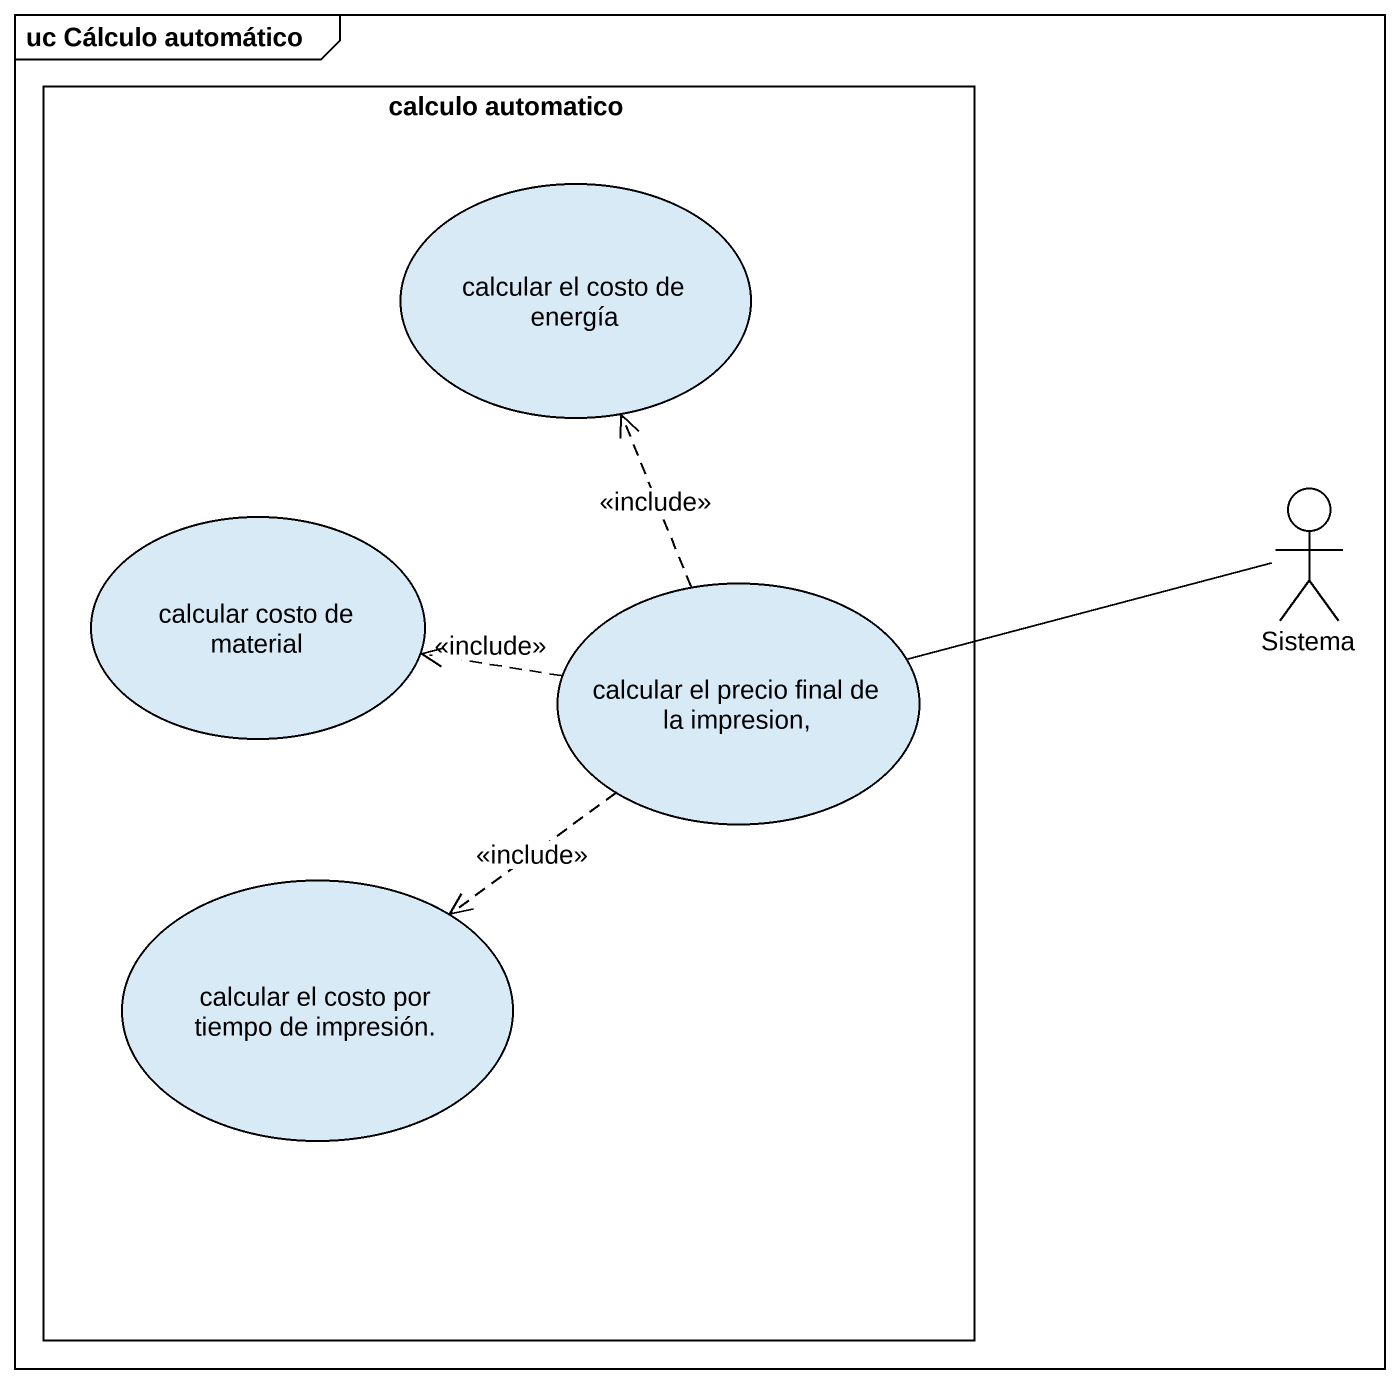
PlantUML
@startuml
mainframe uc Cálculo automático
rectangle "calculo automatico" as calculo_automatico {
  usecase "calcular el costo de energía" as calcular_el_costo_de_energía
  usecase "calcular costo de material" as calcular_costo_de_material
  usecase "calcular el precio final de la impresion," as calcular_el_precio_final_de
  usecase "calcular el costo por tiempo de impresión." as calcular_el_costo_por
}
actor Sistema
calcular_el_precio_final_de .up.> calcular_el_costo_de_energía : <<include>>
calcular_el_precio_final_de .left.> calcular_costo_de_material : <<include>>
calcular_el_precio_final_de ..> calcular_el_costo_por : <<include>>
Sistema -left- calcular_el_precio_final_de
@enduml
